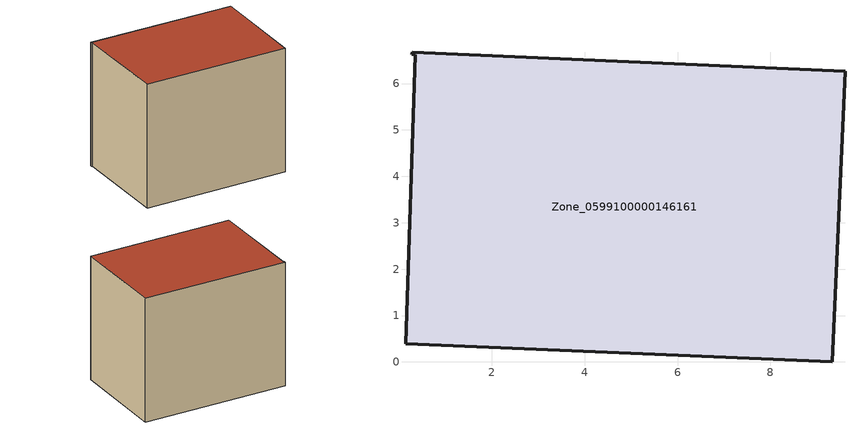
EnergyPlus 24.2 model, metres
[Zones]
Zone_0599100000146161
 floor ground (C_G): 0.14,0.4 0.35,6.62 0.28,6.63 0.28,6.68 9.61,6.26 9.33,0 z1.24
 wall outside (C_F): 9.33,0 9.61,6.26 0.28,6.68 0.28,6.63 0.35,6.62 0.14,0.4 9.33,0 z1.24:9.25
 roof outside (C_R): 0.35,6.62 0.14,0.4 9.33,0 9.61,6.26 0.28,6.68 0.28,6.63 z9.25
[BUILDING]
Pand.0599100000146161: North Axis=0; Terrain=City; Loads Convergence Tolerance Value=0.04; Temperature Convergence Tolerance Value=0.4; Solar Distribution=FullExterior; Maximum Number of Warmup Days=25; Minimum Number of Warmup Days=1
[Site:Location]
Rotterdam.The.Hague.AP_ZH_NLD Design_Conditions: Latitude=51.96; Longitude=4.45; Time Zone=1; Elevation=-4.5
[SITE:GROUNDTEMPERATURE:BUILDINGSURFACE]
18, 18, 18, 18, 18, 18, 18, 18, 18, 18, 18, 18
[MATERIAL] Thermal Absorptance=0.9; Solar Absorptance=0.7; Visible Absorptance=0.7
Name | Roughness | Thickness | Conductivity | Density | Specific Heat
G.TC.1965-1974 | MediumSmooth | 0.15 | 0.882353 | 540 | 1210
F.TC.1965-1974 | Rough | 0.3 | 0.697674 | 1920 | 840
R.TC.1965-1974 | MediumRough | 0.2 | 0.232558 | 1500 | 1000
[CONSTRUCTION]
C_G: G.TC.1965-1974
C_F: F.TC.1965-1974
C_R: R.TC.1965-1974
[ZONE]
Zone_0599100000146161: Type=1; Multiplier=1; Ceiling Height=Autocalculate; Volume=Autocalculate; Floor Area=autocalculate; Part of Total Floor Area=Yes
[ZONEINFILTRATION:DESIGNFLOWRATE]
Infil_Zone_0599100000146161: Zone or ZoneList or Space or SpaceList=Zone_0599100000146161; Schedule=AlwaysOn; Design Flow Rate Calculation Method=Flow/Area; Flow Rate per Floor Area=0.003; Constant Term Coefficient=1; Temperature Term Coefficient=0; Velocity Term Coefficient=0; Velocity Squared Term Coefficient=0
[HVACTEMPLATE:ZONE:IDEALLOADSAIRSYSTEM]
Zone_0599100000146161: Maximum Heating Supply Air Temperature=50; Minimum Cooling Supply Air Temperature=13; Maximum Heating Supply Air Humidity Ratio=0.0156; Minimum Cooling Supply Air Humidity Ratio=0.0077; Heating Limit=NoLimit; Cooling Limit=NoLimit; Dehumidification Control Type=ConstantSensibleHeatRatio; Cooling Sensible Heat Ratio=0.7; Dehumidification Setpoint=60; Humidification Control Type=None; Humidification Setpoint=30; Outdoor Air Method=None; Outdoor Air Flow Rate per Person=0.00944; Outdoor Air Flow Rate per Zone Floor Area=0; Outdoor Air Flow Rate per Zone=0; Demand Controlled Ventilation Type=None; Outdoor Air Economizer Type=NoEconomizer; Heat Recovery Type=None; Sensible Heat Recovery Effectiveness=0.7; Latent Heat Recovery Effectiveness=0.65
[ZONECONTROL:THERMOSTAT]
ThermostatControl_Zone_0599100000146161: Zone or ZoneList=Zone_0599100000146161; Control Type Schedule=DualSetpointControlType; Control 1=Thermostat_Zone_0599100000146161; Temperature Difference Between Cutout And Setpoint=0
[THERMOSTATSETPOINT:DUALSETPOINT]
Thermostat_Zone_0599100000146161: Heating Setpoint Temperature Schedule=HeatingSetpoint_Zone_0599100000146161; Cooling Setpoint Temperature Schedule=CoolingSetpoint_Zone_0599100000146161
[SCHEDULE:COMPACT]
HeatingSetpoint_Zone_0599100000146161: Through: 12/31, For: AllDays, Until: 24:00, 21
CoolingSetpoint_Zone_0599100000146161: Through: 12/31, For: AllDays, Until: 24:00, 24
DualSetpointControlType: Through: 12/31, For: AllDays, Until: 24:00, 4
AlwaysOn: Through: 12/31, For: AllDays, Until: 24:00, 1
